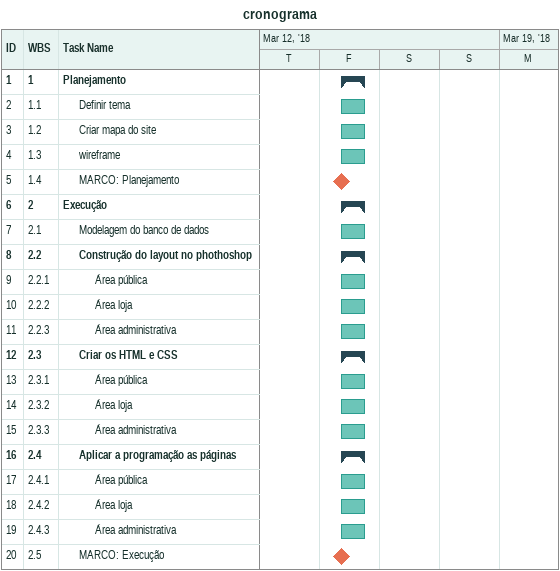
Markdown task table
cronograma

| ID | WBS | Task | Start | Finish |
|---|---|---|---|---|
| 1 | 1 | **Planejamento** | 2018-03-16 | 2018-03-16 |
| 2 | 1.1 | Definir tema | 2018-03-16 | 2018-03-16 |
| 3 | 1.2 | Criar mapa do site | 2018-03-16 | 2018-03-16 |
| 4 | 1.3 | wireframe | 2018-03-16 | 2018-03-16 |
| 5 | 1.4 | MARCO: Planejamento (milestone) | 2018-03-16 | 2018-03-16 |
| 6 | 2 | **Execução** | 2018-03-16 | 2018-03-16 |
| 7 | 2.1 | Modelagem do banco de dados | 2018-03-16 | 2018-03-16 |
| 8 | 2.2 | **Construção do layout no phothoshop** | 2018-03-16 | 2018-03-16 |
| 9 | 2.2.1 | Área pública | 2018-03-16 | 2018-03-16 |
| 10 | 2.2.2 | Área loja | 2018-03-16 | 2018-03-16 |
| 11 | 2.2.3 | Área administrativa | 2018-03-16 | 2018-03-16 |
| 12 | 2.3 | **Criar os HTML e CSS** | 2018-03-16 | 2018-03-16 |
| 13 | 2.3.1 | Área pública | 2018-03-16 | 2018-03-16 |
| 14 | 2.3.2 | Área loja | 2018-03-16 | 2018-03-16 |
| 15 | 2.3.3 | Área administrativa | 2018-03-16 | 2018-03-16 |
| 16 | 2.4 | **Aplicar a programação as páginas** | 2018-03-16 | 2018-03-16 |
| 17 | 2.4.1 | Área pública | 2018-03-16 | 2018-03-16 |
| 18 | 2.4.2 | Área loja | 2018-03-16 | 2018-03-16 |
| 19 | 2.4.3 | Área administrativa | 2018-03-16 | 2018-03-16 |
| 20 | 2.5 | MARCO: Execução (milestone) | 2018-03-16 | 2018-03-16 |
